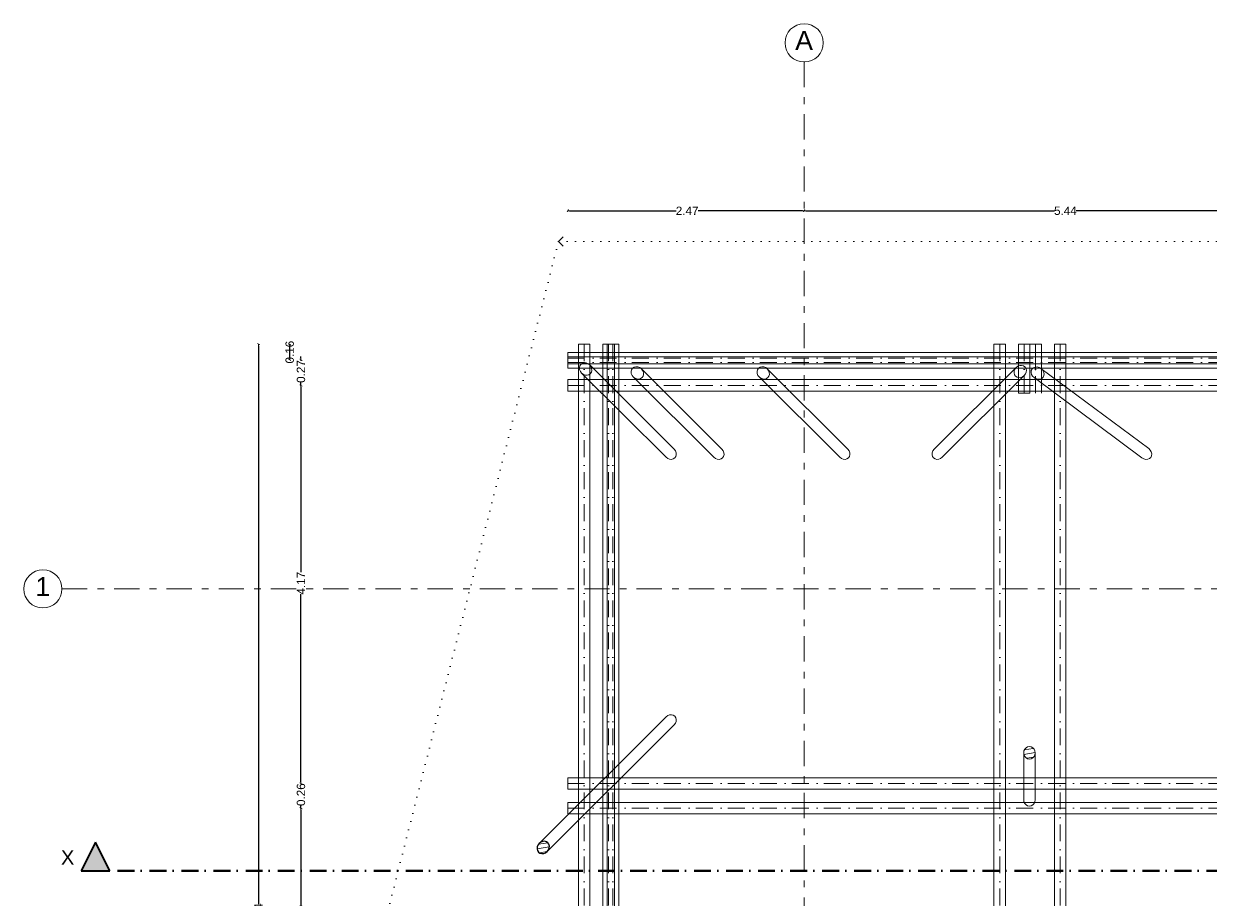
# Model space of a CAD drawing. Header units: millimetres. Extents: x -71878 to 121433, y -67383 to 83273.
# Drawn here: x 89105 to 101535, y -17262 to -8083 of the extents above; entities that cross this region are included whole.
import ezdxf

# ---------------------------------------------------------------- set-up
doc = ezdxf.new("R2010")
doc.units = ezdxf.units.MM
doc.header["$MEASUREMENT"] = 0
doc.set_wipeout_variables(frame=1)
for name, pattern in [('Dense Dotted', [88.194442, 0, -88.194442]), ('Dot & Dashed', [335.138881, 176.388884, -88.194442, 0, -70.555556]), ('Double Dashed', [546.805537, 264.583325, -105.833328, 70.555556, -105.833328]), ('Wipeout_Contour', [1000, 0, -1000])]:
    doc.linetypes.add(name, pattern=pattern)
for name, color, linetype, lineweight in [('ACOTACIONES', 7, 'Continuous', 9), ('COLUMNAS_Pluma_Nº__1', 7, 'Continuous', 0), ('COLUMNAS_Pluma_Nº__6', 255, 'Continuous', 0), ('COLUMNAS_Pluma_Nº__81', 7, 'Continuous', 30), ('CORTES_Pluma_Nº__1', 7, 'Continuous', 0), ('CORTES_Pluma_Nº__101', 7, 'Continuous', 40), ('CORTES_Pluma_Nº__121', 7, 'Continuous', 50), ('EJES_Pluma_Nº__21', 7, 'Continuous', 5), ('SANITARIAS_Pluma_Nº__1', 7, 'Continuous', 0), ('SANITARIAS_Pluma_Nº__61', 7, 'Continuous', 20), ('Vigas_Pluma_Nº__21', 7, 'Continuous', 5)]:
    doc.layers.add(name, color=color, linetype=linetype, lineweight=lineweight)
for name, color, linetype in [('COLUMNAS', 7, 'Continuous'), ('CORTES', 7, 'Continuous'), ('SANITARIAS', 7, 'Continuous')]:
    doc.layers.add(name, color=color, linetype=linetype)
doc.layers.add('COLUMNAS_Pluma_Nº__3', color=7, linetype='Continuous', lineweight=0, true_color=0x646464)
doc.layers.add('Vigas_Pluma_Nº__24', color=7, linetype='Continuous', lineweight=5, true_color=0x969696)
doc.styles.add('Estilo_Generado_1', font='swiss.ttf')
doc.styles.add('Estilo_Generado_2', font='Arial.ttf')
doc.styles.add('Estilo_Generado_3', font='swissb.ttf')
doc.dimstyles.new('Estilo_Generado__1', dxfattribs={"dimtxt": 87.5, "dimasz": 19, "dimexe": 0.18, "dimexo": 0, "dimgap": 0.09, "dimtad": 0, "dimlfac": 0.001, "dimzin": 0, "dimdsep": 46, "dimtxsty": 'Estilo_Generado_2', "dimblk": 'ARROWHEAD_2', "dimblk1": 'ARROWHEAD_2', "dimblk2": 'ARROWHEAD_2', "dimcen": 0.09, "dimse1": 1, "dimse2": 1, "dimclrd": 7, "dimclre": 7, "dimclrt": 7, "dimadec": 0, "dimazin": 0, "dimtfac": 1, "dimtmove": 0, "dimatfit": 3, "dimfxl": 1, "dimtolj": 1, "dimtzin": 0, "dimarcsym": 0})
doc.dimstyles.new('Estilo_Generado__2', dxfattribs={"dimtxt": 87.5, "dimasz": 19, "dimexe": 0.18, "dimexo": 0, "dimgap": 0.09, "dimtad": 0, "dimlfac": 0.001, "dimzin": 0, "dimdsep": 46, "dimtxsty": 'Estilo_Generado_2', "dimblk": 'ARROWHEAD_2', "dimblk1": 'ARROWHEAD_2', "dimblk2": 'ARROWHEAD_2', "dimcen": 0.09, "dimse1": 1, "dimse2": 1, "dimclrd": 7, "dimclre": 7, "dimclrt": 7, "dimadec": 0, "dimazin": 0, "dimtfac": 1, "dimtmove": 0, "dimatfit": 3, "dimfxl": 1, "dimtolj": 1, "dimtzin": 0, "dimarcsym": 0})
pattern_1 = [(10, (67552.546, -19095.84), (-7.81417, 44.31635), [])]

# ---------------------------------------------------------------- blocks, each defined once
blk = doc.blocks.new('Línea_1_4', base_point=(43045, 8733))
at = {"layer": 'SANITARIAS_Pluma_Nº__1', "linetype": 'Continuous'}
for q in [(27199, 8783), (27199, 8683)]:
    blk.add_line((27149, 8733), q, dxfattribs=at)
at = {"layer": 'SANITARIAS_Pluma_Nº__61', "linetype": 'Dense Dotted'}
blk.add_line((43045, 8733), (27149, 8733), dxfattribs=at)
blk = doc.blocks.new('ARROWHEAD_2')
at = {"color": 0, "linetype": 'Continuous', "lineweight": 0}
for p, q in [((0, 0), (-1, 0)), ((-0.38, -0.66), (0.38, 0.66))]:
    blk.add_line(p, q, dxfattribs=at)
blk = doc.blocks.new('*D623')
at = {"layer": 'ACOTACIONES', "color": 7, "linetype": 'Continuous', "lineweight": -2, "transparency": 16777216}
for p, q in [((91563, -11459), (91563, -17302)), ((91563, -23465), (91563, -17589))]:
    blk.add_line(p, q, dxfattribs=at)
at = {"layer": 'Defpoints', "color": 0, "linetype": 'Continuous', "transparency": 16777216}
for p in [(91563, -11440), (94911, -11440), (94911, -23484)]:
    blk.add_point(p, dxfattribs=at)
at = {"layer": 'ACOTACIONES', "color": 7, "linetype": 'Continuous', "lineweight": -2, "transparency": 16777216, "xscale": 19, "yscale": 19, "zscale": 19}
for p, rotation in [((91563, -11440), 90), ((91563, -23484), 270)]:
    blk.add_blockref('ARROWHEAD_2', p, dxfattribs=dict(at, rotation=rotation))
at = {"layer": 'ACOTACIONES', "color": 7, "linetype": 'Continuous', "transparency": 16777216, "insert": (91563, -17446), "char_height": 87.5, "attachment_point": 5, "rotation": 90, "style": 'Estilo_Generado_2'}
blk.add_mtext('\\A1;12.04', dxfattribs=at)
blk = doc.blocks.new('*D627')
at = {"layer": 'ACOTACIONES', "color": 7, "linetype": 'Continuous', "lineweight": -2, "transparency": 16777216}
for p, q in [((92007, -16316), (92007, -17319)), ((92007, -18575), (92007, -17548))]:
    blk.add_line(p, q, dxfattribs=at)
at = {"layer": 'Defpoints', "color": 0, "linetype": 'Continuous', "transparency": 16777216}
for p in [(92007, -16297), (94799, -16297), (94799, -18594)]:
    blk.add_point(p, dxfattribs=at)
at = {"layer": 'ACOTACIONES', "color": 7, "linetype": 'Continuous', "lineweight": -2, "transparency": 16777216, "xscale": 19, "yscale": 19, "zscale": 19}
for p, rotation in [((92007, -16297), 90), ((92007, -18594), 270)]:
    blk.add_blockref('ARROWHEAD_2', p, dxfattribs=dict(at, rotation=rotation))
at = {"layer": 'ACOTACIONES', "color": 7, "linetype": 'Continuous', "transparency": 16777216, "insert": (92007, -17433), "char_height": 87.5, "attachment_point": 5, "rotation": 90, "style": 'Estilo_Generado_2'}
blk.add_mtext('\\A1;2.30', dxfattribs=at)
blk = doc.blocks.new('*D628')
at = {"layer": 'ACOTACIONES', "color": 7, "linetype": 'Continuous', "lineweight": -2, "transparency": 16777216}
for p, q in [((92007, -16020), (92007, -16001)), ((92007, -16039), (92007, -16043)), ((92007, -16297), (92007, -16268)), ((92007, -16316), (92007, -16335))]:
    blk.add_line(p, q, dxfattribs=at)
at = {"layer": 'Defpoints', "color": 0, "linetype": 'Continuous', "transparency": 16777216}
for p in [(92007, -16039), (94799, -16039), (94799, -16297)]:
    blk.add_point(p, dxfattribs=at)
at = {"layer": 'ACOTACIONES', "color": 7, "linetype": 'Continuous', "lineweight": -2, "transparency": 16777216, "xscale": 19, "yscale": 19, "zscale": 19}
for p, rotation in [((92007, -16039), 270), ((92007, -16297), 90)]:
    blk.add_blockref('ARROWHEAD_2', p, dxfattribs=dict(at, rotation=rotation))
at = {"layer": 'ACOTACIONES', "color": 7, "linetype": 'Continuous', "transparency": 16777216, "insert": (92007, -16156), "char_height": 87.5, "attachment_point": 5, "rotation": 90, "style": 'Estilo_Generado_2'}
blk.add_mtext('\\A1;0.26', dxfattribs=at)
blk = doc.blocks.new('*D629')
at = {"layer": 'ACOTACIONES', "color": 7, "linetype": 'Continuous', "lineweight": -2, "transparency": 16777216}
for p, q in [((92007, -11889), (92007, -13827)), ((92007, -16020), (92007, -14057))]:
    blk.add_line(p, q, dxfattribs=at)
at = {"layer": 'Defpoints', "color": 0, "linetype": 'Continuous', "transparency": 16777216}
for p in [(92007, -11870), (94799, -11870), (94799, -16039)]:
    blk.add_point(p, dxfattribs=at)
at = {"layer": 'ACOTACIONES', "color": 7, "linetype": 'Continuous', "lineweight": -2, "transparency": 16777216, "xscale": 19, "yscale": 19, "zscale": 19}
for p, rotation in [((92007, -11870), 90), ((92007, -16039), 270)]:
    blk.add_blockref('ARROWHEAD_2', p, dxfattribs=dict(at, rotation=rotation))
at = {"layer": 'ACOTACIONES', "color": 7, "linetype": 'Continuous', "transparency": 16777216, "insert": (92007, -13942), "char_height": 87.5, "attachment_point": 5, "rotation": 90, "style": 'Estilo_Generado_2'}
blk.add_mtext('\\A1;4.17', dxfattribs=at)
blk = doc.blocks.new('*D630')
at = {"layer": 'ACOTACIONES', "color": 7, "linetype": 'Continuous', "lineweight": -2, "transparency": 16777216}
for p, q in [((92007, -11585), (92007, -11566)), ((92007, -11604), (92007, -11612)), ((92007, -11870), (92007, -11838)), ((92007, -11889), (92007, -11908))]:
    blk.add_line(p, q, dxfattribs=at)
at = {"layer": 'Defpoints', "color": 0, "linetype": 'Continuous', "transparency": 16777216}
for p in [(92007, -11604), (94799, -11604), (94799, -11870)]:
    blk.add_point(p, dxfattribs=at)
at = {"layer": 'ACOTACIONES', "color": 7, "linetype": 'Continuous', "lineweight": -2, "transparency": 16777216, "xscale": 19, "yscale": 19, "zscale": 19}
for p, rotation in [((92007, -11604), 270), ((92007, -11870), 90)]:
    blk.add_blockref('ARROWHEAD_2', p, dxfattribs=dict(at, rotation=rotation))
at = {"layer": 'ACOTACIONES', "color": 7, "linetype": 'Continuous', "transparency": 16777216, "insert": (92007, -11725), "char_height": 87.5, "attachment_point": 5, "rotation": 90, "style": 'Estilo_Generado_2'}
blk.add_mtext('\\A1;0.27', dxfattribs=at)
blk = doc.blocks.new('*D632')
at = {"layer": 'ACOTACIONES', "color": 7, "linetype": 'Continuous', "lineweight": -2, "transparency": 16777216}
blk.add_line((91889, -11585), (91889, -11459), dxfattribs=at)
at = {"layer": 'Defpoints', "color": 0, "linetype": 'Continuous', "transparency": 16777216}
for p in [(91889, -11440), (94911, -11440), (92007, -11604)]:
    blk.add_point(p, dxfattribs=at)
at = {"layer": 'ACOTACIONES', "color": 7, "linetype": 'Continuous', "lineweight": -2, "transparency": 16777216, "xscale": 19, "yscale": 19, "zscale": 19}
for p, rotation in [((91889, -11440), 90), ((91889, -11604), 270)]:
    blk.add_blockref('ARROWHEAD_2', p, dxfattribs=dict(at, rotation=rotation))
at = {"layer": 'ACOTACIONES', "color": 7, "linetype": 'Continuous', "transparency": 16777216, "insert": (91889, -11522), "char_height": 87.5, "attachment_point": 5, "rotation": 90, "style": 'Estilo_Generado_2'}
blk.add_mtext('\\A1;0.16', dxfattribs=at)
blk = doc.blocks.new('*D645')
at = {"layer": 'ACOTACIONES', "color": 7, "linetype": 'Continuous', "lineweight": -2, "transparency": 16777216}
for p, q in [((94818, -10042), (95934, -10042)), ((97255, -10042), (96164, -10042))]:
    blk.add_line(p, q, dxfattribs=at)
at = {"layer": 'Defpoints', "color": 0, "linetype": 'Continuous', "transparency": 16777216}
for p in [(97274, -10042), (94799, -11525), (97274, -11525)]:
    blk.add_point(p, dxfattribs=at)
at = {"layer": 'ACOTACIONES', "color": 7, "linetype": 'Continuous', "lineweight": -2, "transparency": 16777216, "xscale": 19, "yscale": 19, "zscale": 19, "rotation": 180}
blk.add_blockref('ARROWHEAD_2', (94799, -10042), dxfattribs=at)
at = {"layer": 'ACOTACIONES', "color": 7, "linetype": 'Continuous', "lineweight": -2, "transparency": 16777216, "xscale": 19, "yscale": 19, "zscale": 19}
blk.add_blockref('ARROWHEAD_2', (97274, -10042), dxfattribs=at)
at = {"layer": 'ACOTACIONES', "color": 7, "linetype": 'Continuous', "transparency": 16777216, "insert": (96049, -10042), "char_height": 87.5, "attachment_point": 5, "style": 'Estilo_Generado_2'}
blk.add_mtext('\\A1;2.47', dxfattribs=at)
blk = doc.blocks.new('*D646')
at = {"layer": 'ACOTACIONES', "color": 7, "linetype": 'Continuous', "lineweight": -2, "transparency": 16777216}
for p, q in [((97293, -10042), (99895, -10042)), ((102698, -10042), (100121, -10042))]:
    blk.add_line(p, q, dxfattribs=at)
at = {"layer": 'Defpoints', "color": 0, "linetype": 'Continuous', "transparency": 16777216}
for p in [(102717, -10042), (97274, -11525), (102717, -11525)]:
    blk.add_point(p, dxfattribs=at)
at = {"layer": 'ACOTACIONES', "color": 7, "linetype": 'Continuous', "lineweight": -2, "transparency": 16777216, "xscale": 19, "yscale": 19, "zscale": 19, "rotation": 180}
blk.add_blockref('ARROWHEAD_2', (97274, -10042), dxfattribs=at)
at = {"layer": 'ACOTACIONES', "color": 7, "linetype": 'Continuous', "lineweight": -2, "transparency": 16777216, "xscale": 19, "yscale": 19, "zscale": 19}
blk.add_blockref('ARROWHEAD_2', (102717, -10042), dxfattribs=at)
at = {"layer": 'ACOTACIONES', "color": 7, "linetype": 'Continuous', "transparency": 16777216, "insert": (100008, -10042), "char_height": 87.5, "attachment_point": 5, "style": 'Estilo_Generado_2'}
blk.add_mtext('\\A1;5.44', dxfattribs=at)
blk = doc.blocks.new('Plano de Corte_1_4', base_point=(45657, 2143))
at = {"layer": 'CORTES', "linetype": 'Continuous', "lineweight": 0, "true_color": 0x000000}
blk.add_hatch(color=18, dxfattribs=at).paths.add_polyline_path([(22154, 2143), (22454, 2143), (22304, 2443)])
at = {"layer": 'CORTES_Pluma_Nº__101', "linetype": 'Continuous'}
for p, q in [((22304, 2443), (22154, 2143)), ((22454, 2143), (22304, 2443)), ((22154, 2143), (22454, 2143))]:
    blk.add_line(p, q, dxfattribs=at)
at = {"layer": 'CORTES_Pluma_Nº__121', "linetype": 'Dot & Dashed'}
blk.add_line((45507, 2143), (22454, 2143), dxfattribs=at)
at = {"layer": 'CORTES_Pluma_Nº__1', "insert": (21942, 2207), "char_height": 150, "attachment_point": 7, "style": 'Estilo_Generado_3'}
blk.add_mtext('\\A1;{\\fSwis721 BT|b0|i0|c0|p34;X}', dxfattribs=at)

msp = doc.modelspace()

# ---------------------------------------------------------------- linework, layer by layer
at = {"layer": 'COLUMNAS_Pluma_Nº__1', "linetype": 'Continuous', "flags": 128}
for points in [[(94944.085, -11741.359), (94931.006, -11724.156), (94923.358, -11704.48), (94921.887, -11684.257), (94926.738, -11665.467), (94937.436, -11649.949), (94952.935, -11639.222), (94971.716, -11634.336), (94991.941, -11635.769), (95011.631, -11643.381), (95028.859, -11656.428), (95041.937, -11673.631), (95049.586, -11693.307), (95051.056, -11713.529), (95046.205, -11732.319), (95035.507, -11747.838), (95020.009, -11758.565), (95001.227, -11763.451), (94981.002, -11762.018), (94961.312, -11754.405)], [(95502.453, -11795.391), (95522.143, -11803.003), (95542.368, -11804.436), (95561.15, -11799.55), (95576.648, -11788.823), (95587.346, -11773.305), (95592.197, -11754.515), (95590.727, -11734.292), (95583.078, -11714.616), (95570, -11697.413), (95552.772, -11684.367), (95533.082, -11676.754), (95512.857, -11675.321), (95494.076, -11680.207), (95478.578, -11690.934), (95467.879, -11706.452), (95463.028, -11725.243), (95464.499, -11745.465), (95472.147, -11765.141), (95485.226, -11782.344)], [(96803.433, -11782.344), (96790.355, -11765.141), (96782.706, -11745.465), (96781.235, -11725.243), (96786.086, -11706.452), (96796.785, -11690.934), (96812.283, -11680.207), (96831.064, -11675.321), (96851.29, -11676.754), (96870.98, -11684.367), (96888.207, -11697.413), (96901.285, -11714.616), (96908.934, -11734.292), (96910.405, -11754.515), (96905.553, -11773.305), (96894.855, -11788.823), (96879.357, -11799.55), (96860.576, -11804.436), (96840.35, -11803.003), (96820.66, -11795.391)], [(99492.822, -11682.452), (99510.049, -11669.406), (99529.739, -11661.794), (99549.965, -11660.361), (99568.746, -11665.247), (99584.244, -11675.974), (99594.942, -11691.492), (99599.794, -11710.282), (99598.323, -11730.505), (99590.674, -11750.181), (99577.596, -11767.384), (99560.369, -11780.43), (99540.678, -11788.042), (99520.453, -11789.476), (99501.672, -11784.59), (99486.174, -11773.863), (99475.475, -11758.344), (99470.624, -11739.554), (99472.095, -11719.331), (99479.744, -11699.656)], [(99681.004, -11789.249), (99664.864, -11773.566), (99653.811, -11754.708), (99648.929, -11734.521), (99650.694, -11714.981), (99658.935, -11698), (99672.844, -11685.241), (99691.059, -11677.952), (99711.799, -11676.847), (99733.033, -11682.035), (99752.681, -11693.007), (99768.822, -11708.689), (99779.874, -11727.547), (99784.757, -11747.734), (99782.991, -11767.275), (99774.751, -11784.256), (99760.842, -11797.015), (99742.626, -11804.304), (99721.886, -11805.408), (99700.653, -11800.221)]]:
    msp.add_lwpolyline(points, close=True, dxfattribs=at)
for points in [[(95028.859, -11656.428), (95912.745, -12538.677)], [(99492.822, -11682.452), (98635.008, -12538.677)], [(94944.085, -11741.359), (95827.971, -12623.609)], [(96327.971, -12623.529), (95485.226, -11782.344)], [(96412.745, -12538.598), (95570, -11697.413)], [(96803.433, -11782.344), (97646.178, -12623.529)], [(96888.207, -11697.413), (97730.953, -12538.598)], [(99577.596, -11767.384), (98719.782, -12623.609)], [(99681.004, -11789.249), (100808.097, -12628.665)], [(99752.681, -11693.007), (100879.774, -12532.423)], [(95912.745, -12538.677), (95925.823, -12555.88), (95933.472, -12575.556), (95934.943, -12595.779), (95930.092, -12614.569), (95919.393, -12630.087), (95903.895, -12640.814), (95885.114, -12645.7), (95864.889, -12644.267), (95845.198, -12636.655), (95827.971, -12623.609)], [(96412.745, -12538.598), (96425.823, -12555.801), (96433.472, -12575.477), (96434.943, -12595.7), (96430.092, -12614.49), (96419.393, -12630.008), (96403.895, -12640.735), (96385.114, -12645.621), (96364.889, -12644.188), (96345.198, -12636.575), (96327.971, -12623.529)], [(97730.953, -12538.598), (97744.031, -12555.801), (97751.679, -12575.477), (97753.15, -12595.7), (97748.299, -12614.49), (97737.601, -12630.008), (97722.102, -12640.735), (97703.321, -12645.621), (97683.096, -12644.188), (97663.406, -12636.575), (97646.178, -12623.529)], [(98719.782, -12623.609), (98702.555, -12636.655), (98682.865, -12644.267), (98662.64, -12645.7), (98643.858, -12640.814), (98628.36, -12630.087), (98617.662, -12614.569), (98612.811, -12595.779), (98614.281, -12575.556), (98621.93, -12555.88), (98635.008, -12538.677)], [(100879.774, -12532.423), (100895.915, -12548.106), (100906.967, -12566.964), (100911.85, -12587.151), (100910.084, -12606.691), (100901.844, -12623.672), (100887.935, -12636.431), (100869.719, -12643.72), (100848.979, -12644.824), (100827.746, -12639.637), (100808.097, -12628.665)], [(94499.935, -16666.463), (95827.971, -15340.886)], [(95827.971, -15340.886), (95845.198, -15327.84), (95864.889, -15320.228), (95885.114, -15318.794), (95903.895, -15323.68), (95919.393, -15334.407), (95930.092, -15349.926), (95934.943, -15368.716), (95933.472, -15388.938), (95925.823, -15408.614), (95912.745, -15425.817)], [(94584.709, -16751.394), (95912.745, -15425.817)], [(99571.362, -16210.139), (99571.362, -15717.748)], [(99691.362, -16210.139), (99691.362, -15717.748)], [(99571.362, -16210.139), (99574.298, -16230.281), (99582.821, -16248.452), (99596.095, -16262.872), (99612.821, -16272.131), (99631.362, -16275.321), (99649.903, -16272.131), (99666.629, -16262.872), (99679.903, -16248.452), (99688.425, -16230.281), (99691.362, -16210.139)]]:
    msp.add_lwpolyline(points, dxfattribs=at)
at = {"layer": 'EJES_Pluma_Nº__21', "linetype": 'Double Dashed'}
for p, q in [((97273.877, -8483.159), (97273.877, -8483.16)), ((97273.877, -8483.159), (97273.877, -26518.433)), ((89505.306, -14000.952), (114107.745, -14000.952))]:
    msp.add_line(p, q, dxfattribs=at)
at = {"layer": 'EJES_Pluma_Nº__21', "linetype": 'Continuous'}
for centre in [(97273.877, -8283.16), (89305.306, -14000.952)]:
    msp.add_circle(centre, 200, dxfattribs=at)
at = {"layer": 'EJES_Pluma_Nº__21', "linetype": 'Double Dashed'}
msp.add_point((97273.877, -8483.159), dxfattribs=at)
msp.add_point((97273.877, -8483.159), dxfattribs=at)
at = {"layer": 'SANITARIAS_Pluma_Nº__61', "linetype": 'Dense Dotted'}
msp.add_line((94701.654, -10363.335), (92898.941, -17446.205), dxfattribs=at)
at = {"layer": 'Vigas_Pluma_Nº__21', "linetype": 'Continuous'}
for p, q in [((94799.453, -11524.85), (110680.497, -11524.85)), ((94799.453, -11644.85), (94799.453, -11524.85)), ((94911.199, -11439.601), (94911.199, -23483.543)), ((94911.199, -11439.601), (95031.199, -11439.601)), ((95031.199, -11439.601), (95031.199, -23483.543)), ((95167.283, -11439.601), (95167.283, -23483.543)), ((95167.283, -11439.601), (95287.283, -11439.601)), ((95212.524, -11439.601), (95212.524, -23483.543)), ((95212.524, -11439.601), (95332.524, -11439.601)), ((95287.283, -11439.601), (95287.283, -23483.543)), ((95332.524, -11439.601), (95332.524, -23483.543)), ((99260.471, -11439.601), (99260.471, -23483.543)), ((99260.471, -11439.601), (99380.471, -11439.601)), ((99380.471, -11439.601), (99380.471, -23483.543)), ((99516.555, -11439.601), (99516.555, -11951.482)), ((99516.555, -11439.601), (99636.555, -11439.601)), ((99636.555, -11439.601), (99636.555, -11951.482)), ((99636.555, -11439.601), (99636.555, -11951.482)), ((99636.555, -11439.601), (99756.555, -11439.601)), ((99636.555, -11533.766), (99636.555, -11951.482)), ((99756.555, -11439.601), (99756.555, -11951.482)), ((99756.555, -11533.766), (99756.555, -11951.482)), ((99892.639, -11439.601), (99892.639, -23483.543)), ((99892.639, -11439.601), (100012.639, -11439.601)), ((100012.639, -11439.601), (100012.639, -23483.543)), ((94799.453, -11570.733), (110680.497, -11570.733)), ((94799.453, -11690.733), (94799.453, -11570.733)), ((94799.453, -11644.85), (110680.497, -11644.85)), ((94799.453, -11690.733), (110680.497, -11690.733)), ((94799.453, -11810.115), (110680.497, -11810.115)), ((94799.453, -11930.115), (94799.453, -11810.115)), ((94799.453, -11930.115), (110680.497, -11930.115)), ((99516.555, -11951.482), (99636.555, -11951.482)), ((94799.453, -15978.663), (110680.497, -15978.663)), ((94799.453, -16098.663), (94799.453, -15978.663)), ((94799.453, -16098.663), (110680.497, -16098.663)), ((94799.453, -16237.029), (110680.497, -16237.029)), ((94799.453, -16357.029), (94799.453, -16237.029)), ((94799.453, -16357.029), (110680.497, -16357.029))]:
    msp.add_line(p, q, dxfattribs=at)
at = {"layer": 'Vigas_Pluma_Nº__24', "linetype": 'Dot & Dashed'}
for p, q in [((94971.199, -11439.601), (94971.199, -23483.543)), ((95227.283, -11439.601), (95227.283, -23483.543)), ((95272.524, -11439.601), (95272.524, -23483.543)), ((99320.471, -11439.601), (99320.471, -23483.543)), ((99576.555, -11439.601), (99576.555, -11951.482)), ((99696.555, -11439.601), (99696.555, -11951.482)), ((99696.555, -11533.766), (99696.555, -11951.482)), ((99952.639, -11439.601), (99952.639, -23483.543)), ((94799.453, -11584.85), (110680.497, -11584.85)), ((94799.453, -11630.733), (110680.497, -11630.733)), ((94799.453, -11870.115), (110680.497, -11870.115)), ((94799.453, -16038.663), (110680.497, -16038.663)), ((94799.453, -16297.029), (110680.497, -16297.029))]:
    msp.add_line(p, q, dxfattribs=at)

# ---------------------------------------------------------------- block references
at = {"layer": 'CORTES'}
msp.add_blockref('Plano de Corte_1_4', (113209.971, -16953.281), dxfattribs=at)
at = {"layer": 'SANITARIAS', "linetype": 'Dense Dotted'}
msp.add_blockref('Línea_1_4', (110597.423, -10363.335), dxfattribs=at)

# ---------------------------------------------------------------- texts
at = {"layer": 'EJES_Pluma_Nº__21', "linetype": 'Continuous', "char_height": 200, "attachment_point": 4, "style": 'Estilo_Generado_1'}
for s, insert in [('\\A1;{\\fSwis721 BT|b0|i0|c0|p34;A}', (97179.713, -8258.366)), ('\\A1;{\\fSwis721 BT|b0|i0|c0|p34;1}', (89226.786, -13977.419))]:
    msp.add_mtext(s, dxfattribs=dict(at, insert=insert))

# ---------------------------------------------------------------- dimensions: what is measured, and where the dimension line sits
at = {"layer": 'ACOTACIONES', "linetype": 'Continuous'}
for base, p1, p2, picture, middle in [((97273.877, -10041.777), (94799.453, -11524.85), (97273.877, -11524.85), '*D645', (96049.001, -10041.777)), ((102716.898, -10041.777), (97273.877, -11524.85), (102716.898, -11524.85), '*D646', (100007.724, -10041.777))]:
    dim = msp.add_linear_dim(base=base, p1=p1, p2=p2, dimstyle='Estilo_Generado__2', dxfattribs=at)
    dim.commit()
    dim.dimension.update_dxf_attribs({"geometry": picture, "text_midpoint": middle, "dimtype": 160})
for base, p1, p2, picture, middle in [((91562.749, -11439.601), (94911.199, -23483.543), (94911.199, -11439.601), '*D623', (91562.749, -17445.719)), ((91889.086, -11439.601), (92007.211, -11604.465), (94911.199, -11439.601), '*D632', (91889.086, -11522.033)), ((92007.211, -11604.465), (94799.453, -11870.115), (94799.453, -11604.465), '*D630', (92007.211, -11724.953)), ((92007.211, -11870.115), (94799.453, -16038.663), (94799.453, -11870.115), '*D629', (92007.211, -13942.052)), ((92007.211, -16038.663), (94799.453, -16297.029), (94799.453, -16038.663), '*D628', (92007.211, -16155.509)), ((92007.211, -16297.029), (94799.453, -18594.021), (94799.453, -16297.029), '*D627', (92007.211, -17433.188))]:
    dim = msp.add_linear_dim(base=base, p1=p1, p2=p2, angle=90, dimstyle='Estilo_Generado__1', dxfattribs=at)
    dim.commit()
    dim.dimension.update_dxf_attribs({"geometry": picture, "text_midpoint": middle, "dimtype": 160, "text_rotation": 90})

# ---------------------------------------------------------------- next in the draw order: wipeouts: each hides what was drawn before it
at = {"color": 254, "linetype": 'Wipeout_Contour', "lineweight": 0, "ltscale": 645124.516269}
msp.add_wipeout([(99574.298, -15737.891), (99582.821, -15756.061), (99596.095, -15770.481), (99612.821, -15779.74), (99631.362, -15782.93), (99649.903, -15779.74), (99666.629, -15770.481), (99679.903, -15756.061), (99688.425, -15737.891), (99691.362, -15717.748), (99688.425, -15697.606), (99679.903, -15679.436), (99666.629, -15665.015), (99649.903, -15655.757), (99631.362, -15652.567), (99612.821, -15655.757), (99596.095, -15665.015), (99582.821, -15679.436), (99574.298, -15697.606), (99571.362, -15717.748)], dxfattribs=at).dxf.layer = 'COLUMNAS'
at = {"color": 254, "linetype": 'Wipeout_Contour', "lineweight": 0, "ltscale": 541903.116369}
msp.add_wipeout([(94584.709, -16751.394), (94597.787, -16734.191), (94605.436, -16714.515), (94606.907, -16694.292), (94602.056, -16675.502), (94591.357, -16659.984), (94575.859, -16649.257), (94557.078, -16644.371), (94536.852, -16645.804), (94517.162, -16653.416), (94499.935, -16666.463), (94486.857, -16683.666), (94479.208, -16703.342), (94477.737, -16723.564), (94482.589, -16742.355), (94493.287, -16757.873), (94508.785, -16768.6), (94527.566, -16773.486), (94547.792, -16772.053), (94567.482, -16764.44)], dxfattribs=at).dxf.layer = 'COLUMNAS'

# ---------------------------------------------------------------- next in the draw order: hatches: boundary and pattern name
at = {"layer": 'COLUMNAS_Pluma_Nº__3', "linetype": 'Continuous'}
h = msp.add_hatch(dxfattribs=at)
h.set_pattern_fill('WOOD_0004', color=256, style=0, pattern_type=2)
h.set_pattern_definition(pattern_1)
h.paths.add_polyline_path([(99574.298, -15737.891), (99582.821, -15756.061), (99596.095, -15770.481), (99612.821, -15779.74), (99631.362, -15782.93), (99649.903, -15779.74), (99666.629, -15770.481), (99679.903, -15756.061), (99688.425, -15737.891), (99691.362, -15717.748), (99688.425, -15697.606), (99679.903, -15679.436), (99666.629, -15665.015), (99649.903, -15655.757), (99631.362, -15652.567), (99612.821, -15655.757), (99596.095, -15665.015), (99582.821, -15679.436), (99574.298, -15697.606), (99571.362, -15717.748)])
at = {"layer": 'COLUMNAS_Pluma_Nº__6', "linetype": 'Continuous'}
h = msp.add_hatch(dxfattribs=at)
h.set_pattern_fill('WOOD_0004', color=256, style=0, pattern_type=2)
h.set_pattern_definition(pattern_1)
h.paths.add_polyline_path([(94584.709, -16751.394), (94597.787, -16734.191), (94605.436, -16714.515), (94606.907, -16694.292), (94602.056, -16675.502), (94591.357, -16659.984), (94575.859, -16649.257), (94557.078, -16644.371), (94536.852, -16645.804), (94517.162, -16653.416), (94499.935, -16666.463), (94486.857, -16683.666), (94479.208, -16703.342), (94477.737, -16723.564), (94482.589, -16742.355), (94493.287, -16757.873), (94508.785, -16768.6), (94527.566, -16773.486), (94547.792, -16772.053), (94567.482, -16764.44)])

# ---------------------------------------------------------------- next in the draw order: linework, layer by layer
at = {"layer": 'COLUMNAS_Pluma_Nº__1', "linetype": 'Continuous', "flags": 128}
msp.add_lwpolyline([(99612.821, -15655.757), (99596.095, -15665.015), (99582.821, -15679.436), (99574.298, -15697.606), (99571.362, -15717.748), (99574.298, -15737.891), (99582.821, -15756.061), (99596.095, -15770.481), (99612.821, -15779.74), (99631.362, -15782.93), (99649.903, -15779.74), (99666.629, -15770.481), (99679.903, -15756.061), (99688.425, -15737.891), (99691.362, -15717.748), (99688.425, -15697.606), (99679.903, -15679.436), (99666.629, -15665.015), (99649.903, -15655.757), (99631.362, -15652.567)], close=True, dxfattribs=at)
at = {"layer": 'COLUMNAS_Pluma_Nº__81', "linetype": 'Continuous', "flags": 128}
msp.add_lwpolyline([(94557.078, -16644.371), (94536.852, -16645.804), (94517.162, -16653.416), (94499.935, -16666.463), (94486.857, -16683.666), (94479.208, -16703.342), (94477.737, -16723.564), (94482.589, -16742.355), (94493.287, -16757.873), (94508.785, -16768.6), (94527.566, -16773.486), (94547.792, -16772.053), (94567.482, -16764.44), (94584.709, -16751.394), (94597.787, -16734.191), (94605.436, -16714.515), (94606.907, -16694.292), (94602.056, -16675.502), (94591.357, -16659.984), (94575.859, -16649.257)], close=True, dxfattribs=at)

doc.saveas('drawing.dxf')
